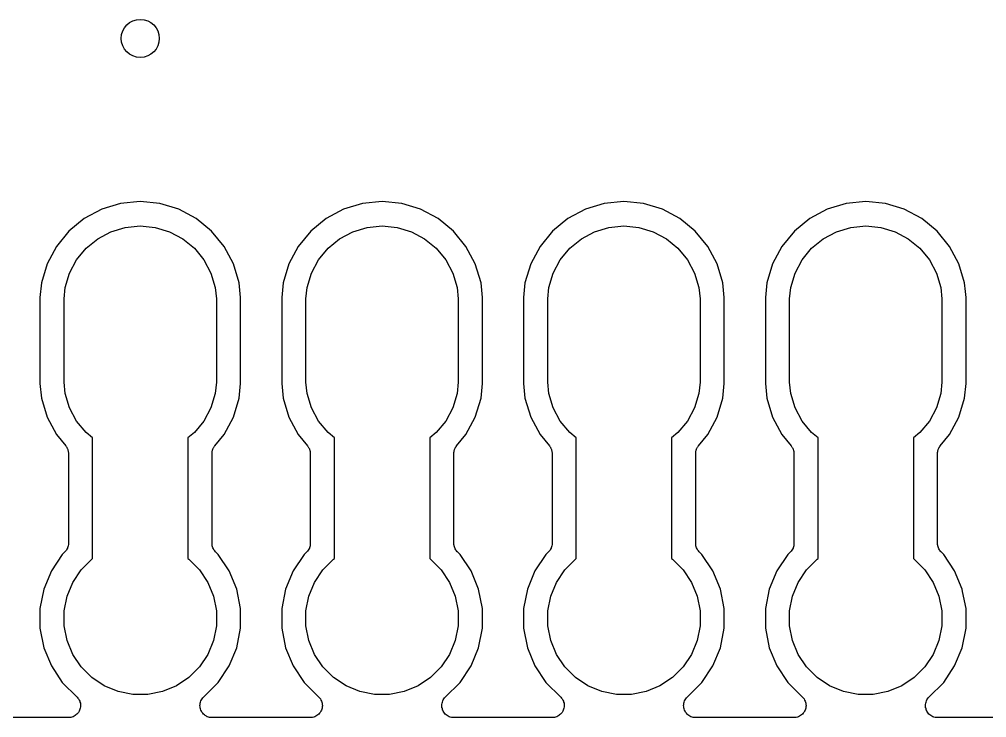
# Model space of a CAD drawing. Extents: x 74.5 to 163.3, y -89.7 to -63.9.
# Drawn here: x 122.56 to 132.72, y -89.69 to -82.35 of the extents above; entities that cross this region are included whole.
import ezdxf

# ---------------------------------------------------------------- set-up
doc = ezdxf.new("R2010")
doc.units = 0
doc.layers.add('BLACK', color=7, linetype='CONTINUOUS')

msp = doc.modelspace()

# ---------------------------------------------------------------- linework, layer by layer
at = {"layer": 'BLACK', "linetype": 'CONTINUOUS'}
for p, q in [((123.618, -84.2862), (123.42, -84.3465)), ((123.825, -84.2659), (123.618, -84.2862)), ((124.032, -84.2862), (123.825, -84.2659)), ((124.23, -84.3465), (124.032, -84.2862)), ((126.158, -84.2862), (125.96, -84.3465)), ((126.365, -84.2659), (126.158, -84.2862)), ((126.572, -84.2862), (126.365, -84.2659)), ((126.77, -84.3465), (126.572, -84.2862)), ((128.698, -84.2862), (128.5, -84.3465)), ((128.905, -84.2659), (128.698, -84.2862)), ((129.112, -84.2862), (128.905, -84.2659)), ((129.31, -84.3465), (129.112, -84.2862)), ((131.238, -84.2862), (131.04, -84.3465)), ((131.445, -84.2659), (131.238, -84.2862)), ((131.652, -84.2862), (131.445, -84.2659)), ((131.85, -84.3465), (131.652, -84.2862)), ((123.42, -84.3465), (123.237, -84.4444)), ((124.413, -84.4444), (124.23, -84.3465)), ((125.96, -84.3465), (125.777, -84.4444)), ((126.953, -84.4444), (126.77, -84.3465)), ((128.5, -84.3465), (128.317, -84.4444)), ((129.493, -84.4444), (129.31, -84.3465)), ((131.04, -84.3465), (130.857, -84.4444)), ((132.033, -84.4444), (131.85, -84.3465)), ((123.237, -84.4444), (123.076, -84.5761)), ((123.668, -84.5366), (123.825, -84.5211)), ((123.825, -84.5211), (123.982, -84.5366)), ((124.574, -84.5761), (124.413, -84.4444)), ((125.777, -84.4444), (125.616, -84.5761)), ((126.208, -84.5366), (126.365, -84.5211)), ((126.365, -84.5211), (126.522, -84.5366)), ((127.114, -84.5761), (126.953, -84.4444)), ((128.317, -84.4444), (128.156, -84.5761)), ((128.748, -84.5366), (128.905, -84.5211)), ((128.905, -84.5211), (129.062, -84.5366)), ((129.654, -84.5761), (129.493, -84.4444)), ((130.857, -84.4444), (130.696, -84.5761)), ((131.288, -84.5366), (131.445, -84.5211)), ((131.445, -84.5211), (131.602, -84.5366)), ((132.194, -84.5761), (132.033, -84.4444)), ((123.076, -84.5761), (122.944, -84.7366)), ((123.378, -84.6566), (123.517, -84.5823)), ((123.517, -84.5823), (123.668, -84.5366)), ((123.982, -84.5366), (124.133, -84.5823)), ((124.133, -84.5823), (124.272, -84.6566)), ((124.706, -84.7366), (124.574, -84.5761)), ((125.616, -84.5761), (125.484, -84.7366)), ((125.918, -84.6566), (126.057, -84.5823)), ((126.057, -84.5823), (126.208, -84.5366)), ((126.522, -84.5366), (126.673, -84.5823)), ((126.673, -84.5823), (126.812, -84.6566)), ((127.246, -84.7366), (127.114, -84.5761)), ((128.156, -84.5761), (128.024, -84.7366)), ((128.458, -84.6566), (128.597, -84.5823)), ((128.597, -84.5823), (128.748, -84.5366)), ((129.062, -84.5366), (129.213, -84.5823)), ((129.213, -84.5823), (129.352, -84.6566)), ((129.786, -84.7366), (129.654, -84.5761)), ((130.696, -84.5761), (130.564, -84.7366)), ((130.998, -84.6566), (131.137, -84.5823)), ((131.137, -84.5823), (131.288, -84.5366)), ((131.602, -84.5366), (131.753, -84.5823)), ((131.753, -84.5823), (131.892, -84.6566)), ((132.326, -84.7366), (132.194, -84.5761)), ((123.257, -84.7566), (123.378, -84.6566)), ((124.272, -84.6566), (124.393, -84.7566)), ((125.797, -84.7566), (125.918, -84.6566)), ((126.812, -84.6566), (126.933, -84.7566)), ((128.337, -84.7566), (128.458, -84.6566)), ((129.352, -84.6566), (129.473, -84.7566)), ((130.877, -84.7566), (130.998, -84.6566)), ((131.892, -84.6566), (132.013, -84.7566)), ((122.944, -84.7366), (122.847, -84.9197)), ((123.157, -84.8784), (123.257, -84.7566)), ((124.393, -84.7566), (124.493, -84.8784)), ((124.803, -84.9197), (124.706, -84.7366)), ((125.484, -84.7366), (125.387, -84.9197)), ((125.697, -84.8784), (125.797, -84.7566)), ((126.933, -84.7566), (127.033, -84.8784)), ((127.343, -84.9197), (127.246, -84.7366)), ((128.024, -84.7366), (127.927, -84.9197)), ((128.237, -84.8784), (128.337, -84.7566)), ((129.473, -84.7566), (129.573, -84.8784)), ((129.883, -84.9197), (129.786, -84.7366)), ((130.564, -84.7366), (130.467, -84.9197)), ((130.777, -84.8784), (130.877, -84.7566)), ((132.013, -84.7566), (132.113, -84.8784)), ((132.423, -84.9197), (132.326, -84.7366)), ((122.847, -84.9197), (122.786, -85.1184)), ((123.082, -85.0174), (123.157, -84.8784)), ((124.493, -84.8784), (124.568, -85.0174)), ((124.864, -85.1184), (124.803, -84.9197)), ((125.387, -84.9197), (125.326, -85.1184)), ((125.622, -85.0174), (125.697, -84.8784)), ((127.033, -84.8784), (127.108, -85.0174)), ((127.404, -85.1184), (127.343, -84.9197)), ((127.927, -84.9197), (127.866, -85.1184)), ((128.162, -85.0174), (128.237, -84.8784)), ((129.573, -84.8784), (129.648, -85.0174)), ((129.944, -85.1184), (129.883, -84.9197)), ((130.467, -84.9197), (130.406, -85.1184)), ((130.702, -85.0174), (130.777, -84.8784)), ((132.113, -84.8784), (132.188, -85.0174)), ((132.484, -85.1184), (132.423, -84.9197)), ((123.037, -85.1682), (123.082, -85.0174)), ((124.568, -85.0174), (124.613, -85.1682)), ((125.577, -85.1682), (125.622, -85.0174)), ((127.108, -85.0174), (127.153, -85.1682)), ((128.117, -85.1682), (128.162, -85.0174)), ((129.648, -85.0174), (129.693, -85.1682)), ((130.657, -85.1682), (130.702, -85.0174)), ((132.188, -85.0174), (132.233, -85.1682)), ((122.786, -85.1184), (122.771, -85.2732)), ((124.879, -85.2732), (124.864, -85.1184)), ((125.326, -85.1184), (125.311, -85.2732)), ((127.419, -85.2732), (127.404, -85.1184)), ((127.866, -85.1184), (127.851, -85.2732)), ((129.959, -85.2732), (129.944, -85.1184)), ((130.406, -85.1184), (130.391, -85.2732)), ((132.493, -85.2103), (132.484, -85.1184)), ((123.025, -85.2857), (123.037, -85.1682)), ((124.613, -85.1682), (124.625, -85.2857)), ((125.565, -85.2857), (125.577, -85.1682)), ((127.153, -85.1682), (127.165, -85.2857)), ((128.105, -85.2857), (128.117, -85.1682)), ((129.693, -85.1682), (129.705, -85.2857)), ((130.645, -85.2857), (130.657, -85.1682)), ((132.233, -85.1682), (132.245, -85.2857)), ((132.493, -85.2104), (132.493, -85.2103)), ((132.499, -85.2732), (132.493, -85.2104)), ((122.771, -85.2732), (122.771, -86.1768)), ((123.025, -86.1643), (123.025, -85.2857)), ((124.625, -85.2857), (124.625, -86.1643)), ((124.879, -86.1768), (124.879, -85.2732)), ((125.311, -85.2732), (125.311, -86.1768)), ((125.565, -86.1643), (125.565, -85.2857)), ((127.165, -85.2857), (127.165, -86.1643)), ((127.419, -86.1768), (127.419, -85.2732)), ((127.851, -85.2732), (127.851, -86.1768)), ((128.105, -86.1643), (128.105, -85.2857)), ((129.705, -85.2857), (129.705, -86.1643)), ((129.959, -86.1768), (129.959, -85.2732)), ((130.391, -85.2732), (130.391, -86.1768)), ((130.645, -86.1643), (130.645, -85.2857)), ((132.245, -85.2857), (132.245, -86.1643)), ((132.499, -86.1768), (132.499, -85.2732)), ((122.771, -86.1768), (122.786, -86.3316)), ((123.037, -86.2818), (123.025, -86.1643)), ((124.625, -86.1643), (124.613, -86.2818)), ((124.864, -86.3316), (124.879, -86.1768)), ((125.311, -86.1768), (125.326, -86.3316)), ((125.577, -86.2818), (125.565, -86.1643)), ((127.165, -86.1643), (127.153, -86.2818)), ((127.404, -86.3316), (127.419, -86.1768)), ((127.851, -86.1768), (127.866, -86.3316)), ((128.117, -86.2818), (128.105, -86.1643)), ((129.705, -86.1643), (129.693, -86.2818)), ((129.944, -86.3316), (129.959, -86.1768)), ((130.391, -86.1768), (130.406, -86.3316)), ((130.657, -86.2818), (130.645, -86.1643)), ((132.245, -86.1643), (132.233, -86.2818)), ((132.484, -86.3316), (132.499, -86.1768)), ((122.786, -86.3316), (122.847, -86.5303)), ((123.082, -86.4326), (123.037, -86.2818)), ((124.613, -86.2818), (124.568, -86.4326)), ((124.803, -86.5303), (124.864, -86.3316)), ((125.326, -86.3316), (125.387, -86.5303)), ((125.622, -86.4326), (125.577, -86.2818)), ((127.153, -86.2818), (127.108, -86.4326)), ((127.343, -86.5303), (127.404, -86.3316)), ((127.866, -86.3316), (127.927, -86.5303)), ((128.162, -86.4326), (128.117, -86.2818)), ((129.693, -86.2818), (129.648, -86.4326)), ((129.883, -86.5303), (129.944, -86.3316)), ((130.406, -86.3316), (130.467, -86.5303)), ((130.702, -86.4326), (130.657, -86.2818)), ((132.233, -86.2818), (132.188, -86.4326)), ((132.423, -86.5303), (132.484, -86.3316)), ((123.157, -86.5716), (123.082, -86.4326)), ((124.568, -86.4326), (124.493, -86.5716)), ((125.697, -86.5716), (125.622, -86.4326)), ((127.108, -86.4326), (127.033, -86.5716)), ((128.237, -86.5716), (128.162, -86.4326)), ((129.648, -86.4326), (129.573, -86.5716)), ((130.777, -86.5716), (130.702, -86.4326)), ((132.188, -86.4326), (132.113, -86.5716)), ((122.847, -86.5303), (122.944, -86.7134)), ((124.706, -86.7134), (124.803, -86.5303)), ((125.387, -86.5303), (125.484, -86.7134)), ((127.246, -86.7134), (127.343, -86.5303)), ((127.927, -86.5303), (128.024, -86.7134)), ((129.786, -86.7134), (129.883, -86.5303)), ((130.467, -86.5303), (130.564, -86.7134)), ((132.326, -86.7134), (132.423, -86.5303)), ((123.257, -86.6934), (123.157, -86.5716)), ((124.493, -86.5716), (124.393, -86.6934)), ((125.797, -86.6934), (125.697, -86.5716)), ((127.033, -86.5716), (126.933, -86.6934)), ((128.337, -86.6934), (128.237, -86.5716)), ((129.573, -86.5716), (129.473, -86.6934)), ((130.877, -86.6934), (130.777, -86.5716)), ((132.113, -86.5716), (132.013, -86.6934)), ((122.944, -86.7134), (123.042, -86.8326)), ((123.325, -86.7496), (123.257, -86.6934)), ((123.325, -88.0179), (123.325, -86.7496)), ((124.393, -86.6934), (124.325, -86.7496)), ((124.325, -86.7496), (124.325, -88.0179)), ((124.608, -86.8326), (124.706, -86.7134)), ((125.484, -86.7134), (125.582, -86.8326)), ((125.865, -86.7496), (125.797, -86.6934)), ((125.865, -88.0179), (125.865, -86.7496)), ((126.933, -86.6934), (126.865, -86.7496)), ((126.865, -86.7496), (126.865, -88.0179)), ((127.148, -86.8326), (127.246, -86.7134)), ((128.024, -86.7134), (128.122, -86.8326)), ((128.405, -86.7496), (128.337, -86.6934)), ((128.405, -88.0179), (128.405, -86.7496)), ((129.473, -86.6934), (129.405, -86.7496)), ((129.405, -86.7496), (129.405, -88.0179)), ((129.688, -86.8326), (129.786, -86.7134)), ((130.564, -86.7134), (130.662, -86.8326)), ((130.945, -86.7496), (130.877, -86.6934)), ((130.945, -88.0179), (130.945, -86.7496)), ((132.013, -86.6934), (131.945, -86.7496)), ((131.945, -86.7496), (131.945, -88.0179)), ((132.228, -86.8326), (132.326, -86.7134)), ((123.042, -86.8326), (123.043, -86.8339)), ((123.043, -86.8339), (123.046, -86.8386)), ((123.046, -86.8386), (123.05, -86.8428)), ((123.05, -86.8428), (123.053, -86.8489)), ((123.053, -86.8489), (123.057, -86.8547)), ((123.057, -86.8547), (123.059, -86.8599)), ((123.059, -86.8599), (123.061, -86.8647)), ((123.061, -86.8647), (123.063, -86.8713)), ((124.587, -86.8697), (124.589, -86.8631)), ((124.589, -86.8631), (124.592, -86.8583)), ((124.592, -86.8583), (124.594, -86.8532)), ((124.594, -86.8532), (124.598, -86.8474)), ((124.598, -86.8474), (124.601, -86.8414)), ((124.601, -86.8414), (124.605, -86.8371)), ((124.605, -86.8371), (124.608, -86.8326)), ((125.582, -86.8326), (125.583, -86.8339)), ((125.583, -86.8339), (125.586, -86.8386)), ((125.586, -86.8386), (125.59, -86.8428)), ((125.59, -86.8428), (125.593, -86.8489)), ((125.593, -86.8489), (125.597, -86.8547)), ((125.597, -86.8547), (125.599, -86.8599)), ((125.599, -86.8599), (125.601, -86.8647)), ((125.601, -86.8647), (125.603, -86.8713)), ((127.127, -86.8697), (127.129, -86.8631)), ((127.129, -86.8631), (127.132, -86.8583)), ((127.132, -86.8583), (127.134, -86.8532)), ((127.134, -86.8532), (127.138, -86.8474)), ((127.138, -86.8474), (127.141, -86.8414)), ((127.141, -86.8414), (127.145, -86.8371)), ((127.145, -86.8371), (127.148, -86.8326)), ((128.122, -86.8326), (128.123, -86.8339)), ((128.123, -86.8339), (128.126, -86.8386)), ((128.126, -86.8386), (128.13, -86.8428)), ((128.13, -86.8428), (128.133, -86.8489)), ((128.133, -86.8489), (128.137, -86.8547)), ((128.137, -86.8547), (128.139, -86.8599)), ((128.139, -86.8599), (128.141, -86.8647)), ((128.141, -86.8647), (128.143, -86.8713)), ((129.667, -86.8697), (129.669, -86.8631)), ((129.669, -86.8631), (129.672, -86.8583)), ((129.672, -86.8583), (129.674, -86.8532)), ((129.674, -86.8532), (129.678, -86.8474)), ((129.678, -86.8474), (129.681, -86.8414)), ((129.681, -86.8414), (129.685, -86.8371)), ((129.685, -86.8371), (129.688, -86.8326)), ((130.662, -86.8326), (130.663, -86.8339)), ((130.663, -86.8339), (130.666, -86.8386)), ((130.666, -86.8386), (130.67, -86.8428)), ((130.67, -86.8428), (130.673, -86.8489)), ((130.673, -86.8489), (130.677, -86.8547)), ((130.677, -86.8547), (130.679, -86.8599)), ((130.679, -86.8599), (130.681, -86.8647)), ((130.681, -86.8647), (130.683, -86.8713)), ((132.207, -86.8697), (132.209, -86.8631)), ((132.209, -86.8631), (132.212, -86.8583)), ((132.212, -86.8583), (132.214, -86.8532)), ((132.214, -86.8532), (132.218, -86.8474)), ((132.218, -86.8474), (132.221, -86.8414)), ((132.221, -86.8414), (132.225, -86.8371)), ((132.225, -86.8371), (132.228, -86.8326)), ((123.063, -86.8713), (123.066, -86.8777)), ((123.066, -86.8777), (123.067, -86.8832)), ((123.067, -86.8832), (123.069, -86.8885)), ((123.069, -86.8885), (123.069, -86.8953)), ((123.069, -86.8953), (123.071, -86.9021)), ((123.071, -86.9021), (123.07, -86.9076)), ((123.07, -86.9076), (123.071, -86.9131)), ((123.071, -86.9131), (123.071, -87.8568)), ((124.579, -86.9113), (124.58, -86.9059)), ((124.579, -86.9131), (124.579, -86.9113)), ((124.579, -87.8568), (124.579, -86.9131)), ((124.58, -86.9003), (124.581, -86.8936)), ((124.58, -86.9059), (124.58, -86.9003)), ((124.581, -86.8936), (124.582, -86.8867)), ((124.582, -86.8867), (124.583, -86.8815)), ((124.583, -86.8815), (124.585, -86.876)), ((124.585, -86.876), (124.587, -86.8697)), ((125.603, -86.8713), (125.606, -86.8777)), ((125.606, -86.8777), (125.607, -86.8832)), ((125.607, -86.8832), (125.609, -86.8885)), ((125.609, -86.8885), (125.609, -86.8953)), ((125.609, -86.8953), (125.611, -86.9021)), ((125.611, -86.9021), (125.61, -86.9076)), ((125.61, -86.9076), (125.611, -86.9131)), ((125.611, -86.9131), (125.611, -87.8568)), ((127.119, -86.9113), (127.12, -86.9059)), ((127.119, -86.9131), (127.119, -86.9113)), ((127.119, -87.8568), (127.119, -86.9131)), ((127.12, -86.9003), (127.121, -86.8936)), ((127.12, -86.9059), (127.12, -86.9003)), ((127.121, -86.8936), (127.122, -86.8867)), ((127.122, -86.8867), (127.123, -86.8815)), ((127.123, -86.8815), (127.125, -86.876)), ((127.125, -86.876), (127.127, -86.8697)), ((128.143, -86.8713), (128.146, -86.8777)), ((128.146, -86.8777), (128.147, -86.8832)), ((128.147, -86.8832), (128.149, -86.8885)), ((128.149, -86.8885), (128.149, -86.8953)), ((128.149, -86.8953), (128.151, -86.9021)), ((128.151, -86.9021), (128.15, -86.9076)), ((128.15, -86.9076), (128.151, -86.9131)), ((128.151, -86.9131), (128.151, -87.8568)), ((129.659, -86.9113), (129.66, -86.9059)), ((129.659, -86.9131), (129.659, -86.9113)), ((129.659, -87.8568), (129.659, -86.9131)), ((129.66, -86.9003), (129.661, -86.8936)), ((129.66, -86.9059), (129.66, -86.9003)), ((129.661, -86.8936), (129.662, -86.8867)), ((129.662, -86.8867), (129.663, -86.8815)), ((129.663, -86.8815), (129.665, -86.876)), ((129.665, -86.876), (129.667, -86.8697)), ((130.683, -86.8713), (130.686, -86.8777)), ((130.686, -86.8777), (130.687, -86.8832)), ((130.687, -86.8832), (130.689, -86.8885)), ((130.689, -86.8885), (130.689, -86.8953)), ((130.689, -86.8953), (130.691, -86.9021)), ((130.691, -86.9021), (130.69, -86.9076)), ((130.69, -86.9076), (130.691, -86.9131)), ((130.691, -86.9131), (130.691, -87.8568)), ((132.199, -86.9113), (132.2, -86.9059)), ((132.199, -86.9131), (132.199, -86.9113)), ((132.199, -87.8568), (132.199, -86.9131)), ((132.2, -86.9003), (132.201, -86.8936)), ((132.2, -86.9059), (132.2, -86.9003)), ((132.201, -86.8936), (132.202, -86.8867)), ((132.202, -86.8867), (132.203, -86.8815)), ((132.203, -86.8815), (132.205, -86.876)), ((132.205, -86.876), (132.207, -86.8697)), ((123.068, -87.8832), (123.065, -87.8944)), ((123.07, -87.8703), (123.068, -87.8819)), ((123.068, -87.8819), (123.068, -87.8826)), ((123.068, -87.8826), (123.068, -87.8832)), ((123.071, -87.8586), (123.07, -87.8703)), ((123.071, -87.8568), (123.071, -87.8572)), ((123.071, -87.8572), (123.071, -87.8573)), ((123.071, -87.8573), (123.071, -87.8573)), ((123.071, -87.8573), (123.071, -87.8586)), ((124.58, -87.8685), (124.579, -87.8568)), ((124.581, -87.8802), (124.58, -87.8685)), ((124.581, -87.8808), (124.581, -87.8802)), ((124.581, -87.8815), (124.581, -87.8808)), ((124.585, -87.8927), (124.581, -87.8815)), ((125.608, -87.8832), (125.605, -87.8944)), ((125.61, -87.8703), (125.608, -87.8819)), ((125.608, -87.8819), (125.608, -87.8826)), ((125.608, -87.8826), (125.608, -87.8832)), ((125.611, -87.8586), (125.61, -87.8703)), ((125.611, -87.8568), (125.611, -87.8572)), ((125.611, -87.8572), (125.611, -87.8573)), ((125.611, -87.8573), (125.611, -87.8573)), ((125.611, -87.8573), (125.611, -87.8586)), ((127.12, -87.8685), (127.119, -87.8568)), ((127.121, -87.8802), (127.12, -87.8685)), ((127.121, -87.8808), (127.121, -87.8802)), ((127.121, -87.8815), (127.121, -87.8808)), ((127.125, -87.8927), (127.121, -87.8815)), ((128.148, -87.8832), (128.145, -87.8944)), ((128.15, -87.8703), (128.148, -87.8819)), ((128.148, -87.8819), (128.148, -87.8826)), ((128.148, -87.8826), (128.148, -87.8832)), ((128.151, -87.8586), (128.15, -87.8703)), ((128.151, -87.8568), (128.151, -87.8572)), ((128.151, -87.8572), (128.151, -87.8573)), ((128.151, -87.8573), (128.151, -87.8573)), ((128.151, -87.8573), (128.151, -87.8586)), ((129.66, -87.8685), (129.659, -87.8568)), ((129.661, -87.8802), (129.66, -87.8685)), ((129.661, -87.8808), (129.661, -87.8802)), ((129.661, -87.8815), (129.661, -87.8808)), ((129.665, -87.8927), (129.661, -87.8815)), ((130.688, -87.8832), (130.685, -87.8944)), ((130.69, -87.8703), (130.688, -87.8819)), ((130.688, -87.8819), (130.688, -87.8826)), ((130.688, -87.8826), (130.688, -87.8832)), ((130.691, -87.8586), (130.69, -87.8703)), ((130.691, -87.8568), (130.691, -87.8572)), ((130.691, -87.8572), (130.691, -87.8573)), ((130.691, -87.8573), (130.691, -87.8573)), ((130.691, -87.8573), (130.691, -87.8586)), ((132.2, -87.8685), (132.199, -87.8568)), ((132.201, -87.8802), (132.2, -87.8685)), ((132.201, -87.8808), (132.201, -87.8802)), ((132.201, -87.8815), (132.201, -87.8808)), ((132.205, -87.8927), (132.201, -87.8815)), ((123.006, -87.9741), (122.891, -88.1467)), ((123.034, -87.9466), (123.006, -87.9741)), ((123.041, -87.9376), (123.034, -87.9466)), ((123.049, -87.9286), (123.041, -87.9376)), ((123.05, -87.9275), (123.049, -87.928)), ((123.049, -87.928), (123.049, -87.9286)), ((123.055, -87.9171), (123.05, -87.9275)), ((123.061, -87.9068), (123.055, -87.9171)), ((123.065, -87.8944), (123.061, -87.9056)), ((123.061, -87.9056), (123.061, -87.9062)), ((123.061, -87.9062), (123.061, -87.9068)), ((124.588, -87.904), (124.585, -87.8927)), ((124.588, -87.9046), (124.588, -87.904)), ((124.589, -87.9052), (124.588, -87.9046)), ((124.594, -87.9156), (124.589, -87.9052)), ((124.599, -87.926), (124.594, -87.9156)), ((124.6, -87.9265), (124.599, -87.926)), ((124.6, -87.9271), (124.6, -87.9265)), ((124.608, -87.9362), (124.6, -87.9271)), ((124.615, -87.9454), (124.608, -87.9362)), ((124.616, -87.9463), (124.615, -87.9454)), ((124.616, -87.9466), (124.616, -87.9463)), ((124.616, -87.9463), (124.616, -87.9463)), ((124.616, -87.9463), (124.616, -87.9463)), ((124.644, -87.9741), (124.616, -87.9466)), ((124.759, -88.1467), (124.644, -87.9741)), ((125.546, -87.9741), (125.431, -88.1467)), ((125.574, -87.9466), (125.546, -87.9741)), ((125.581, -87.9376), (125.574, -87.9466)), ((125.589, -87.9286), (125.581, -87.9376)), ((125.59, -87.9275), (125.589, -87.928)), ((125.589, -87.928), (125.589, -87.9286)), ((125.595, -87.9171), (125.59, -87.9275)), ((125.601, -87.9068), (125.595, -87.9171)), ((125.605, -87.8944), (125.601, -87.9056)), ((125.601, -87.9056), (125.601, -87.9062)), ((125.601, -87.9062), (125.601, -87.9068)), ((127.128, -87.904), (127.125, -87.8927)), ((127.128, -87.9046), (127.128, -87.904)), ((127.129, -87.9052), (127.128, -87.9046)), ((127.134, -87.9156), (127.129, -87.9052)), ((127.139, -87.926), (127.134, -87.9156)), ((127.14, -87.9265), (127.139, -87.926)), ((127.14, -87.9271), (127.14, -87.9265)), ((127.148, -87.9362), (127.14, -87.9271)), ((127.155, -87.9454), (127.148, -87.9362)), ((127.156, -87.9463), (127.155, -87.9454)), ((127.156, -87.9466), (127.156, -87.9463)), ((127.156, -87.9463), (127.156, -87.9463)), ((127.156, -87.9463), (127.156, -87.9463)), ((127.184, -87.9741), (127.156, -87.9466)), ((127.299, -88.1467), (127.184, -87.9741)), ((128.086, -87.9741), (127.971, -88.1467)), ((128.114, -87.9466), (128.086, -87.9741)), ((128.121, -87.9376), (128.114, -87.9466)), ((128.129, -87.9286), (128.121, -87.9376)), ((128.13, -87.9275), (128.129, -87.928)), ((128.129, -87.928), (128.129, -87.9286)), ((128.135, -87.9171), (128.13, -87.9275)), ((128.141, -87.9068), (128.135, -87.9171)), ((128.145, -87.8944), (128.141, -87.9056)), ((128.141, -87.9056), (128.141, -87.9062)), ((128.141, -87.9062), (128.141, -87.9068)), ((129.668, -87.904), (129.665, -87.8927)), ((129.668, -87.9046), (129.668, -87.904)), ((129.669, -87.9052), (129.668, -87.9046)), ((129.674, -87.9156), (129.669, -87.9052)), ((129.679, -87.926), (129.674, -87.9156)), ((129.68, -87.9265), (129.679, -87.926)), ((129.68, -87.9271), (129.68, -87.9265)), ((129.688, -87.9362), (129.68, -87.9271)), ((129.695, -87.9454), (129.688, -87.9362)), ((129.696, -87.9463), (129.695, -87.9454)), ((129.696, -87.9466), (129.696, -87.9463)), ((129.696, -87.9463), (129.696, -87.9463)), ((129.696, -87.9463), (129.696, -87.9463)), ((129.724, -87.9741), (129.696, -87.9466)), ((129.839, -88.1467), (129.724, -87.9741)), ((130.626, -87.9741), (130.511, -88.1467)), ((130.654, -87.9466), (130.626, -87.9741)), ((130.661, -87.9376), (130.654, -87.9466)), ((130.669, -87.9286), (130.661, -87.9376)), ((130.67, -87.9275), (130.669, -87.928)), ((130.669, -87.928), (130.669, -87.9286)), ((130.675, -87.9171), (130.67, -87.9275)), ((130.681, -87.9068), (130.675, -87.9171)), ((130.685, -87.8944), (130.681, -87.9056)), ((130.681, -87.9056), (130.681, -87.9062)), ((130.681, -87.9062), (130.681, -87.9068)), ((132.208, -87.904), (132.205, -87.8927)), ((132.208, -87.9046), (132.208, -87.904)), ((132.209, -87.9052), (132.208, -87.9046)), ((132.214, -87.9156), (132.209, -87.9052)), ((132.219, -87.926), (132.214, -87.9156)), ((132.22, -87.9265), (132.219, -87.926)), ((132.22, -87.9271), (132.22, -87.9265)), ((132.228, -87.9362), (132.22, -87.9271)), ((132.235, -87.9454), (132.228, -87.9362)), ((132.236, -87.9463), (132.235, -87.9454)), ((132.236, -87.9466), (132.236, -87.9463)), ((132.236, -87.9463), (132.236, -87.9463)), ((132.236, -87.9463), (132.236, -87.9463)), ((132.264, -87.9741), (132.236, -87.9466)), ((132.379, -88.1467), (132.264, -87.9741)), ((123.204, -88.136), (123.315, -88.0246)), ((123.315, -88.0246), (123.325, -88.0179)), ((124.325, -88.0179), (124.335, -88.0246)), ((124.335, -88.0246), (124.446, -88.136)), ((125.744, -88.136), (125.855, -88.0246)), ((125.855, -88.0246), (125.865, -88.0179)), ((126.865, -88.0179), (126.875, -88.0246)), ((126.875, -88.0246), (126.986, -88.136)), ((128.284, -88.136), (128.395, -88.0246)), ((128.395, -88.0246), (128.405, -88.0179)), ((129.405, -88.0179), (129.415, -88.0246)), ((129.415, -88.0246), (129.526, -88.136)), ((130.824, -88.136), (130.935, -88.0246)), ((130.935, -88.0246), (130.945, -88.0179)), ((131.945, -88.0179), (131.955, -88.0246)), ((131.955, -88.0246), (132.066, -88.136)), ((122.891, -88.1467), (122.812, -88.3386)), ((123.116, -88.2671), (123.204, -88.136)), ((124.446, -88.136), (124.534, -88.2671)), ((124.838, -88.3386), (124.759, -88.1467)), ((125.431, -88.1467), (125.352, -88.3386)), ((125.656, -88.2671), (125.744, -88.136)), ((126.986, -88.136), (127.074, -88.2671)), ((127.378, -88.3386), (127.299, -88.1467)), ((127.971, -88.1467), (127.892, -88.3386)), ((128.196, -88.2671), (128.284, -88.136)), ((129.526, -88.136), (129.614, -88.2671)), ((129.918, -88.3386), (129.839, -88.1467)), ((130.511, -88.1467), (130.432, -88.3386)), ((130.736, -88.2671), (130.824, -88.136)), ((132.066, -88.136), (132.154, -88.2671)), ((132.458, -88.3386), (132.379, -88.1467)), ((123.056, -88.4126), (123.116, -88.2671)), ((124.534, -88.2671), (124.594, -88.4126)), ((125.596, -88.4126), (125.656, -88.2671)), ((127.074, -88.2671), (127.134, -88.4126)), ((128.136, -88.4126), (128.196, -88.2671)), ((129.614, -88.2671), (129.674, -88.4126)), ((130.676, -88.4126), (130.736, -88.2671)), ((132.154, -88.2671), (132.214, -88.4126)), ((122.812, -88.3386), (122.771, -88.5422)), ((124.879, -88.5422), (124.838, -88.3386)), ((125.352, -88.3386), (125.311, -88.5422)), ((127.419, -88.5422), (127.378, -88.3386)), ((127.892, -88.3386), (127.851, -88.5422)), ((129.959, -88.5422), (129.918, -88.3386)), ((130.432, -88.3386), (130.391, -88.5422)), ((132.463, -88.3616), (132.458, -88.3386)), ((132.463, -88.3617), (132.463, -88.3616)), ((132.499, -88.5422), (132.463, -88.3617)), ((123.025, -88.5672), (123.056, -88.4126)), ((124.594, -88.4126), (124.625, -88.5672)), ((125.565, -88.5672), (125.596, -88.4126)), ((127.134, -88.4126), (127.165, -88.5672)), ((128.105, -88.5672), (128.136, -88.4126)), ((129.674, -88.4126), (129.705, -88.5672)), ((130.645, -88.5672), (130.676, -88.4126)), ((132.214, -88.4126), (132.245, -88.5672)), ((122.771, -88.5422), (122.771, -88.7498)), ((123.025, -88.7248), (123.025, -88.5672)), ((124.625, -88.5672), (124.625, -88.7248)), ((124.879, -88.7498), (124.879, -88.5422)), ((125.311, -88.5422), (125.311, -88.7498)), ((125.565, -88.7248), (125.565, -88.5672)), ((127.165, -88.5672), (127.165, -88.7248)), ((127.419, -88.7498), (127.419, -88.5422)), ((127.851, -88.5422), (127.851, -88.7498)), ((128.105, -88.7248), (128.105, -88.5672)), ((129.705, -88.5672), (129.705, -88.7248)), ((129.959, -88.7498), (129.959, -88.5422)), ((130.391, -88.5422), (130.391, -88.7498)), ((130.645, -88.7248), (130.645, -88.5672)), ((132.245, -88.5672), (132.245, -88.7248)), ((132.499, -88.7498), (132.499, -88.5422)), ((122.771, -88.7498), (122.812, -88.9534)), ((123.056, -88.8794), (123.025, -88.7248)), ((124.625, -88.7248), (124.594, -88.8794)), ((124.838, -88.9534), (124.879, -88.7498)), ((125.311, -88.7498), (125.352, -88.9534)), ((125.596, -88.8794), (125.565, -88.7248)), ((127.165, -88.7248), (127.134, -88.8794)), ((127.378, -88.9534), (127.419, -88.7498)), ((127.851, -88.7498), (127.892, -88.9534)), ((128.136, -88.8794), (128.105, -88.7248)), ((129.705, -88.7248), (129.674, -88.8794)), ((129.918, -88.9534), (129.959, -88.7498)), ((130.391, -88.7498), (130.432, -88.9534)), ((130.676, -88.8794), (130.645, -88.7248)), ((132.245, -88.7248), (132.214, -88.8794)), ((132.458, -88.9534), (132.499, -88.7498)), ((123.116, -89.0249), (123.056, -88.8794)), ((124.594, -88.8794), (124.534, -89.0249)), ((125.656, -89.0249), (125.596, -88.8794)), ((127.134, -88.8794), (127.074, -89.0249)), ((128.196, -89.0249), (128.136, -88.8794)), ((129.674, -88.8794), (129.614, -89.0249)), ((130.736, -89.0249), (130.676, -88.8794)), ((132.214, -88.8794), (132.154, -89.0249)), ((122.812, -88.9534), (122.891, -89.1453)), ((124.759, -89.1453), (124.838, -88.9534)), ((125.352, -88.9534), (125.431, -89.1453)), ((127.299, -89.1453), (127.378, -88.9534)), ((127.892, -88.9534), (127.971, -89.1453)), ((129.839, -89.1453), (129.918, -88.9534)), ((130.432, -88.9534), (130.511, -89.1453)), ((132.379, -89.1453), (132.458, -88.9534)), ((123.204, -89.156), (123.116, -89.0249)), ((124.534, -89.0249), (124.446, -89.156)), ((125.744, -89.156), (125.656, -89.0249)), ((127.074, -89.0249), (126.986, -89.156)), ((128.284, -89.156), (128.196, -89.0249)), ((129.614, -89.0249), (129.526, -89.156)), ((130.824, -89.156), (130.736, -89.0249)), ((132.154, -89.0249), (132.066, -89.156)), ((122.891, -89.1453), (123.006, -89.3179)), ((123.315, -89.2674), (123.204, -89.156)), ((124.446, -89.156), (124.335, -89.2674)), ((124.644, -89.3179), (124.759, -89.1453)), ((125.431, -89.1453), (125.546, -89.3179)), ((125.855, -89.2674), (125.744, -89.156)), ((126.986, -89.156), (126.875, -89.2674)), ((127.184, -89.3179), (127.299, -89.1453)), ((127.971, -89.1453), (128.086, -89.3179)), ((128.395, -89.2674), (128.284, -89.156)), ((129.526, -89.156), (129.415, -89.2674)), ((129.724, -89.3179), (129.839, -89.1453)), ((130.511, -89.1453), (130.626, -89.3179)), ((130.935, -89.2674), (130.824, -89.156)), ((132.066, -89.156), (131.955, -89.2674)), ((132.264, -89.3179), (132.379, -89.1453)), ((123.446, -89.355), (123.315, -89.2674)), ((124.335, -89.2674), (124.204, -89.355)), ((125.986, -89.355), (125.855, -89.2674)), ((126.875, -89.2674), (126.744, -89.355)), ((128.526, -89.355), (128.395, -89.2674)), ((129.415, -89.2674), (129.284, -89.355)), ((131.066, -89.355), (130.935, -89.2674)), ((131.955, -89.2674), (131.824, -89.355)), ((123.006, -89.3179), (123.161, -89.4722)), ((123.592, -89.4153), (123.446, -89.355)), ((124.204, -89.355), (124.058, -89.4153)), ((124.489, -89.4722), (124.644, -89.3179)), ((125.546, -89.3179), (125.701, -89.4722)), ((126.132, -89.4153), (125.986, -89.355)), ((126.744, -89.355), (126.598, -89.4153)), ((127.029, -89.4722), (127.184, -89.3179)), ((128.086, -89.3179), (128.241, -89.4722)), ((128.672, -89.4153), (128.526, -89.355)), ((129.284, -89.355), (129.138, -89.4153)), ((129.569, -89.4722), (129.724, -89.3179)), ((130.626, -89.3179), (130.781, -89.4722)), ((131.212, -89.4153), (131.066, -89.355)), ((131.824, -89.355), (131.678, -89.4153)), ((132.109, -89.4722), (132.264, -89.3179)), ((123.161, -89.4722), (123.162, -89.4731)), ((123.162, -89.4731), (123.162, -89.4731)), ((123.162, -89.4731), (123.162, -89.4732)), ((123.162, -89.4732), (123.162, -89.4735)), ((123.162, -89.4735), (123.17, -89.4831)), ((123.17, -89.4831), (123.177, -89.4925)), ((123.177, -89.4925), (123.177, -89.4927)), ((123.177, -89.4927), (123.177, -89.4928)), ((123.177, -89.4928), (123.183, -89.5037)), ((123.183, -89.5037), (123.189, -89.5144)), ((123.746, -89.446), (123.592, -89.4153)), ((123.904, -89.446), (123.746, -89.446)), ((124.058, -89.4153), (123.904, -89.446)), ((124.462, -89.5128), (124.468, -89.5019)), ((124.468, -89.5019), (124.474, -89.4914)), ((124.474, -89.491), (124.482, -89.4816)), ((124.474, -89.4912), (124.474, -89.491)), ((124.474, -89.4914), (124.474, -89.4912)), ((124.482, -89.4816), (124.489, -89.4722)), ((125.701, -89.4722), (125.702, -89.4731)), ((125.702, -89.4731), (125.702, -89.4731)), ((125.702, -89.4731), (125.702, -89.4732)), ((125.702, -89.4732), (125.702, -89.4735)), ((125.702, -89.4735), (125.71, -89.4831)), ((125.71, -89.4831), (125.717, -89.4925)), ((125.717, -89.4925), (125.717, -89.4927)), ((125.717, -89.4927), (125.717, -89.4928)), ((125.717, -89.4928), (125.723, -89.5037)), ((125.723, -89.5037), (125.729, -89.5144)), ((126.286, -89.446), (126.132, -89.4153)), ((126.444, -89.446), (126.286, -89.446)), ((126.598, -89.4153), (126.444, -89.446)), ((127.002, -89.5128), (127.008, -89.5019)), ((127.008, -89.5019), (127.014, -89.4914)), ((127.014, -89.491), (127.022, -89.4816)), ((127.014, -89.4912), (127.014, -89.491)), ((127.014, -89.4914), (127.014, -89.4912)), ((127.022, -89.4816), (127.029, -89.4722)), ((128.241, -89.4722), (128.242, -89.4731)), ((128.242, -89.4731), (128.242, -89.4731)), ((128.242, -89.4731), (128.242, -89.4732)), ((128.242, -89.4732), (128.242, -89.4735)), ((128.242, -89.4735), (128.25, -89.4831)), ((128.25, -89.4831), (128.257, -89.4925)), ((128.257, -89.4925), (128.257, -89.4927)), ((128.257, -89.4927), (128.257, -89.4928)), ((128.257, -89.4928), (128.263, -89.5037)), ((128.263, -89.5037), (128.269, -89.5144)), ((128.826, -89.446), (128.672, -89.4153)), ((128.984, -89.446), (128.826, -89.446)), ((129.138, -89.4153), (128.984, -89.446)), ((129.542, -89.5128), (129.548, -89.5019)), ((129.548, -89.5019), (129.554, -89.4914)), ((129.554, -89.491), (129.562, -89.4816)), ((129.554, -89.4912), (129.554, -89.491)), ((129.554, -89.4914), (129.554, -89.4912)), ((129.562, -89.4816), (129.569, -89.4722)), ((130.781, -89.4722), (130.782, -89.4731)), ((130.782, -89.4731), (130.782, -89.4731)), ((130.782, -89.4731), (130.782, -89.4732)), ((130.782, -89.4732), (130.782, -89.4735)), ((130.782, -89.4735), (130.79, -89.4831)), ((130.79, -89.4831), (130.797, -89.4925)), ((130.797, -89.4925), (130.797, -89.4927)), ((130.797, -89.4927), (130.797, -89.4928)), ((130.797, -89.4928), (130.803, -89.5037)), ((130.803, -89.5037), (130.809, -89.5144)), ((131.366, -89.446), (131.212, -89.4153)), ((131.524, -89.446), (131.366, -89.446)), ((131.678, -89.4153), (131.524, -89.446)), ((132.082, -89.5128), (132.088, -89.5019)), ((132.088, -89.5019), (132.094, -89.4914)), ((132.094, -89.491), (132.102, -89.4816)), ((132.094, -89.4912), (132.094, -89.491)), ((132.094, -89.4914), (132.094, -89.4912)), ((132.102, -89.4816), (132.109, -89.4722)), ((123.191, -89.5997), (123.188, -89.6112)), ((123.189, -89.5144), (123.189, -89.5146)), ((123.189, -89.5146), (123.189, -89.5148)), ((123.189, -89.5148), (123.192, -89.5267)), ((123.195, -89.588), (123.191, -89.5997)), ((123.192, -89.5267), (123.196, -89.5382)), ((123.196, -89.5755), (123.195, -89.5875)), ((123.195, -89.5875), (123.195, -89.5877)), ((123.195, -89.5877), (123.195, -89.588)), ((123.196, -89.5382), (123.196, -89.5384)), ((123.196, -89.5384), (123.196, -89.5386)), ((123.196, -89.5386), (123.197, -89.5508)), ((123.198, -89.5633), (123.196, -89.5755)), ((123.197, -89.5508), (123.198, -89.5629)), ((123.198, -89.5629), (123.198, -89.5631)), ((123.198, -89.5631), (123.198, -89.5633)), ((124.452, -89.5611), (124.453, -89.549)), ((124.452, -89.5613), (124.452, -89.5611)), ((124.452, -89.5616), (124.452, -89.5613)), ((124.453, -89.5736), (124.452, -89.5616)), ((124.453, -89.549), (124.455, -89.5369)), ((124.454, -89.5858), (124.453, -89.5736)), ((124.454, -89.586), (124.454, -89.5858)), ((124.455, -89.5862), (124.454, -89.586)), ((124.455, -89.5365), (124.458, -89.5247)), ((124.455, -89.5367), (124.455, -89.5365)), ((124.455, -89.5369), (124.455, -89.5367)), ((124.458, -89.5979), (124.455, -89.5862)), ((124.458, -89.5247), (124.462, -89.5132)), ((124.461, -89.6096), (124.458, -89.5979)), ((124.462, -89.6098), (124.461, -89.6096)), ((124.462, -89.513), (124.462, -89.5128)), ((124.462, -89.5132), (124.462, -89.513)), ((124.462, -89.61), (124.462, -89.6098)), ((124.467, -89.6208), (124.462, -89.61)), ((125.731, -89.5997), (125.728, -89.6112)), ((125.729, -89.5144), (125.729, -89.5146)), ((125.729, -89.5146), (125.729, -89.5148)), ((125.729, -89.5148), (125.732, -89.5267)), ((125.735, -89.588), (125.731, -89.5997)), ((125.732, -89.5267), (125.736, -89.5382)), ((125.736, -89.5755), (125.735, -89.5875)), ((125.735, -89.5875), (125.735, -89.5877)), ((125.735, -89.5877), (125.735, -89.588)), ((125.736, -89.5382), (125.736, -89.5384)), ((125.736, -89.5384), (125.736, -89.5386)), ((125.736, -89.5386), (125.737, -89.5508)), ((125.738, -89.5633), (125.736, -89.5755)), ((125.737, -89.5508), (125.738, -89.5629)), ((125.738, -89.5629), (125.738, -89.5631)), ((125.738, -89.5631), (125.738, -89.5633)), ((126.992, -89.5611), (126.993, -89.549)), ((126.992, -89.5613), (126.992, -89.5611)), ((126.992, -89.5616), (126.992, -89.5613)), ((126.993, -89.5736), (126.992, -89.5616)), ((126.993, -89.549), (126.995, -89.5369)), ((126.994, -89.5858), (126.993, -89.5736)), ((126.994, -89.586), (126.994, -89.5858)), ((126.995, -89.5862), (126.994, -89.586)), ((126.995, -89.5365), (126.998, -89.5247)), ((126.995, -89.5367), (126.995, -89.5365)), ((126.995, -89.5369), (126.995, -89.5367)), ((126.998, -89.5979), (126.995, -89.5862)), ((126.998, -89.5247), (127.002, -89.5132)), ((127.001, -89.6096), (126.998, -89.5979)), ((127.002, -89.6098), (127.001, -89.6096)), ((127.002, -89.513), (127.002, -89.5128)), ((127.002, -89.5132), (127.002, -89.513)), ((127.002, -89.61), (127.002, -89.6098)), ((127.007, -89.6208), (127.002, -89.61)), ((128.271, -89.5997), (128.268, -89.6112)), ((128.269, -89.5144), (128.269, -89.5146)), ((128.269, -89.5146), (128.269, -89.5148)), ((128.269, -89.5148), (128.272, -89.5267)), ((128.275, -89.588), (128.271, -89.5997)), ((128.272, -89.5267), (128.276, -89.5382)), ((128.276, -89.5755), (128.275, -89.5875)), ((128.275, -89.5875), (128.275, -89.5877)), ((128.275, -89.5877), (128.275, -89.588)), ((128.276, -89.5382), (128.276, -89.5384)), ((128.276, -89.5384), (128.276, -89.5386)), ((128.276, -89.5386), (128.277, -89.5508)), ((128.278, -89.5633), (128.276, -89.5755)), ((128.277, -89.5508), (128.278, -89.5629)), ((128.278, -89.5629), (128.278, -89.5631)), ((128.278, -89.5631), (128.278, -89.5633)), ((129.532, -89.5611), (129.533, -89.549)), ((129.532, -89.5613), (129.532, -89.5611)), ((129.532, -89.5616), (129.532, -89.5613)), ((129.533, -89.5736), (129.532, -89.5616)), ((129.533, -89.549), (129.535, -89.5369)), ((129.534, -89.5858), (129.533, -89.5736)), ((129.534, -89.586), (129.534, -89.5858)), ((129.535, -89.5862), (129.534, -89.586)), ((129.535, -89.5365), (129.538, -89.5247)), ((129.535, -89.5367), (129.535, -89.5365)), ((129.535, -89.5369), (129.535, -89.5367)), ((129.538, -89.5979), (129.535, -89.5862)), ((129.538, -89.5247), (129.542, -89.5132)), ((129.541, -89.6096), (129.538, -89.5979)), ((129.542, -89.6098), (129.541, -89.6096)), ((129.542, -89.513), (129.542, -89.5128)), ((129.542, -89.5132), (129.542, -89.513)), ((129.542, -89.61), (129.542, -89.6098)), ((129.547, -89.6208), (129.542, -89.61)), ((130.811, -89.5997), (130.808, -89.6112)), ((130.809, -89.5144), (130.809, -89.5146)), ((130.809, -89.5146), (130.809, -89.5148)), ((130.809, -89.5148), (130.812, -89.5267)), ((130.815, -89.588), (130.811, -89.5997)), ((130.812, -89.5267), (130.816, -89.5382)), ((130.816, -89.5755), (130.815, -89.5875)), ((130.815, -89.5875), (130.815, -89.5877)), ((130.815, -89.5877), (130.815, -89.588)), ((130.816, -89.5382), (130.816, -89.5384)), ((130.816, -89.5384), (130.816, -89.5386)), ((130.816, -89.5386), (130.817, -89.5508)), ((130.818, -89.5633), (130.816, -89.5755)), ((130.817, -89.5508), (130.818, -89.5629)), ((130.818, -89.5629), (130.818, -89.5631)), ((130.818, -89.5631), (130.818, -89.5633)), ((132.072, -89.5611), (132.073, -89.549)), ((132.072, -89.5613), (132.072, -89.5611)), ((132.072, -89.5616), (132.072, -89.5613)), ((132.073, -89.5736), (132.072, -89.5616)), ((132.073, -89.549), (132.075, -89.5369)), ((132.074, -89.5858), (132.073, -89.5736)), ((132.074, -89.586), (132.074, -89.5858)), ((132.075, -89.5862), (132.074, -89.586)), ((132.075, -89.5365), (132.078, -89.5247)), ((132.075, -89.5367), (132.075, -89.5365)), ((132.075, -89.5369), (132.075, -89.5367)), ((132.078, -89.5979), (132.075, -89.5862)), ((132.078, -89.5247), (132.082, -89.5132)), ((132.081, -89.6096), (132.078, -89.5979)), ((132.082, -89.6098), (132.081, -89.6096)), ((132.082, -89.513), (132.082, -89.5128)), ((132.082, -89.5132), (132.082, -89.513)), ((132.082, -89.61), (132.082, -89.6098)), ((132.087, -89.6208), (132.082, -89.61)), ((123.071, -89.689), (122.039, -89.689)), ((123.083, -89.6878), (123.071, -89.689)), ((123.095, -89.6867), (123.083, -89.6878)), ((123.107, -89.6831), (123.095, -89.6866)), ((123.095, -89.6866), (123.095, -89.6866)), ((123.095, -89.6866), (123.095, -89.6867)), ((123.119, -89.6796), (123.107, -89.6831)), ((123.13, -89.6738), (123.119, -89.6794)), ((123.119, -89.6794), (123.119, -89.6795)), ((123.119, -89.6795), (123.119, -89.6796)), ((123.141, -89.668), (123.13, -89.6738)), ((123.15, -89.6601), (123.141, -89.6678)), ((123.141, -89.6678), (123.141, -89.6679)), ((123.141, -89.6679), (123.141, -89.668)), ((123.16, -89.6524), (123.15, -89.6601)), ((123.168, -89.6428), (123.16, -89.6521)), ((123.16, -89.6521), (123.16, -89.6523)), ((123.16, -89.6523), (123.16, -89.6524)), ((123.176, -89.6334), (123.168, -89.6428)), ((123.182, -89.6223), (123.176, -89.633)), ((123.176, -89.633), (123.176, -89.6332)), ((123.176, -89.6332), (123.176, -89.6334)), ((123.188, -89.6116), (123.182, -89.6223)), ((123.188, -89.6112), (123.188, -89.6114)), ((123.188, -89.6114), (123.188, -89.6116)), ((124.473, -89.6315), (124.467, -89.6208)), ((124.473, -89.6317), (124.473, -89.6315)), ((124.473, -89.6319), (124.473, -89.6317)), ((124.481, -89.6414), (124.473, -89.6319)), ((124.488, -89.6509), (124.481, -89.6414)), ((124.489, -89.651), (124.488, -89.6509)), ((124.489, -89.6512), (124.489, -89.651)), ((124.498, -89.659), (124.489, -89.6512)), ((124.507, -89.6668), (124.498, -89.659)), ((124.508, -89.6669), (124.507, -89.6668)), ((124.508, -89.667), (124.508, -89.6669)), ((124.519, -89.6729), (124.508, -89.667)), ((124.529, -89.6787), (124.519, -89.6729)), ((124.529, -89.6788), (124.529, -89.6787)), ((124.53, -89.6789), (124.529, -89.6788)), ((124.541, -89.6825), (124.53, -89.6789)), ((124.553, -89.6862), (124.541, -89.6825)), ((124.553, -89.6863), (124.553, -89.6862)), ((124.565, -89.6876), (124.553, -89.6863)), ((124.553, -89.6863), (124.553, -89.6863)), ((124.577, -89.689), (124.565, -89.6876)), ((124.578, -89.689), (124.577, -89.689)), ((124.579, -89.689), (124.578, -89.689)), ((124.578, -89.689), (124.578, -89.689)), ((124.578, -89.689), (124.578, -89.689)), ((125.611, -89.689), (124.579, -89.689)), ((125.623, -89.6878), (125.611, -89.689)), ((125.635, -89.6867), (125.623, -89.6878)), ((125.647, -89.6831), (125.635, -89.6866)), ((125.635, -89.6866), (125.635, -89.6866)), ((125.635, -89.6866), (125.635, -89.6867)), ((125.659, -89.6796), (125.647, -89.6831)), ((125.67, -89.6738), (125.659, -89.6794)), ((125.659, -89.6794), (125.659, -89.6795)), ((125.659, -89.6795), (125.659, -89.6796)), ((125.681, -89.668), (125.67, -89.6738)), ((125.69, -89.6601), (125.681, -89.6678)), ((125.681, -89.6678), (125.681, -89.6679)), ((125.681, -89.6679), (125.681, -89.668)), ((125.7, -89.6524), (125.69, -89.6601)), ((125.708, -89.6428), (125.7, -89.6521)), ((125.7, -89.6521), (125.7, -89.6523)), ((125.7, -89.6523), (125.7, -89.6524)), ((125.716, -89.6334), (125.708, -89.6428)), ((125.722, -89.6223), (125.716, -89.633)), ((125.716, -89.633), (125.716, -89.6332)), ((125.716, -89.6332), (125.716, -89.6334)), ((125.728, -89.6116), (125.722, -89.6223)), ((125.728, -89.6112), (125.728, -89.6114)), ((125.728, -89.6114), (125.728, -89.6116)), ((127.013, -89.6315), (127.007, -89.6208)), ((127.013, -89.6317), (127.013, -89.6315)), ((127.013, -89.6319), (127.013, -89.6317)), ((127.021, -89.6414), (127.013, -89.6319)), ((127.028, -89.6509), (127.021, -89.6414)), ((127.029, -89.651), (127.028, -89.6509)), ((127.029, -89.6512), (127.029, -89.651)), ((127.038, -89.659), (127.029, -89.6512)), ((127.047, -89.6668), (127.038, -89.659)), ((127.048, -89.6669), (127.047, -89.6668)), ((127.048, -89.667), (127.048, -89.6669)), ((127.059, -89.6729), (127.048, -89.667)), ((127.069, -89.6787), (127.059, -89.6729)), ((127.069, -89.6788), (127.069, -89.6787)), ((127.07, -89.6789), (127.069, -89.6788)), ((127.081, -89.6825), (127.07, -89.6789)), ((127.093, -89.6862), (127.081, -89.6825)), ((127.093, -89.6863), (127.093, -89.6862)), ((127.105, -89.6876), (127.093, -89.6863)), ((127.093, -89.6863), (127.093, -89.6863)), ((127.117, -89.689), (127.105, -89.6876)), ((127.118, -89.689), (127.117, -89.689)), ((127.119, -89.689), (127.118, -89.689)), ((127.118, -89.689), (127.118, -89.689)), ((127.118, -89.689), (127.118, -89.689)), ((128.151, -89.689), (127.119, -89.689)), ((128.163, -89.6878), (128.151, -89.689)), ((128.175, -89.6867), (128.163, -89.6878)), ((128.187, -89.6831), (128.175, -89.6866)), ((128.175, -89.6866), (128.175, -89.6866)), ((128.175, -89.6866), (128.175, -89.6867)), ((128.199, -89.6796), (128.187, -89.6831)), ((128.21, -89.6738), (128.199, -89.6794)), ((128.199, -89.6794), (128.199, -89.6795)), ((128.199, -89.6795), (128.199, -89.6796)), ((128.221, -89.668), (128.21, -89.6738)), ((128.23, -89.6601), (128.221, -89.6678)), ((128.221, -89.6678), (128.221, -89.6679)), ((128.221, -89.6679), (128.221, -89.668)), ((128.24, -89.6524), (128.23, -89.6601)), ((128.248, -89.6428), (128.24, -89.6521)), ((128.24, -89.6521), (128.24, -89.6523)), ((128.24, -89.6523), (128.24, -89.6524)), ((128.256, -89.6334), (128.248, -89.6428)), ((128.262, -89.6223), (128.256, -89.633)), ((128.256, -89.633), (128.256, -89.6332)), ((128.256, -89.6332), (128.256, -89.6334)), ((128.268, -89.6116), (128.262, -89.6223)), ((128.268, -89.6112), (128.268, -89.6114)), ((128.268, -89.6114), (128.268, -89.6116)), ((129.553, -89.6315), (129.547, -89.6208)), ((129.553, -89.6317), (129.553, -89.6315)), ((129.553, -89.6319), (129.553, -89.6317)), ((129.561, -89.6414), (129.553, -89.6319)), ((129.568, -89.6509), (129.561, -89.6414)), ((129.569, -89.651), (129.568, -89.6509)), ((129.569, -89.6512), (129.569, -89.651)), ((129.578, -89.659), (129.569, -89.6512)), ((129.587, -89.6668), (129.578, -89.659)), ((129.588, -89.6669), (129.587, -89.6668)), ((129.588, -89.667), (129.588, -89.6669)), ((129.599, -89.6729), (129.588, -89.667)), ((129.609, -89.6787), (129.599, -89.6729)), ((129.609, -89.6788), (129.609, -89.6787)), ((129.61, -89.6789), (129.609, -89.6788)), ((129.621, -89.6825), (129.61, -89.6789)), ((129.633, -89.6862), (129.621, -89.6825)), ((129.633, -89.6863), (129.633, -89.6862)), ((129.645, -89.6876), (129.633, -89.6863)), ((129.633, -89.6863), (129.633, -89.6863)), ((129.657, -89.689), (129.645, -89.6876)), ((129.658, -89.689), (129.657, -89.689)), ((129.659, -89.689), (129.658, -89.689)), ((129.658, -89.689), (129.658, -89.689)), ((129.658, -89.689), (129.658, -89.689)), ((130.691, -89.689), (129.659, -89.689)), ((130.703, -89.6878), (130.691, -89.689)), ((130.715, -89.6867), (130.703, -89.6878)), ((130.727, -89.6831), (130.715, -89.6866)), ((130.715, -89.6866), (130.715, -89.6866)), ((130.715, -89.6866), (130.715, -89.6867)), ((130.739, -89.6796), (130.727, -89.6831)), ((130.75, -89.6738), (130.739, -89.6794)), ((130.739, -89.6794), (130.739, -89.6795)), ((130.739, -89.6795), (130.739, -89.6796)), ((130.761, -89.668), (130.75, -89.6738)), ((130.77, -89.6601), (130.761, -89.6678)), ((130.761, -89.6678), (130.761, -89.6679)), ((130.761, -89.6679), (130.761, -89.668)), ((130.78, -89.6524), (130.77, -89.6601)), ((130.788, -89.6428), (130.78, -89.6521)), ((130.78, -89.6521), (130.78, -89.6523)), ((130.78, -89.6523), (130.78, -89.6524)), ((130.796, -89.6334), (130.788, -89.6428)), ((130.802, -89.6223), (130.796, -89.633)), ((130.796, -89.633), (130.796, -89.6332)), ((130.796, -89.6332), (130.796, -89.6334)), ((130.808, -89.6116), (130.802, -89.6223)), ((130.808, -89.6112), (130.808, -89.6114)), ((130.808, -89.6114), (130.808, -89.6116)), ((132.093, -89.6315), (132.087, -89.6208)), ((132.093, -89.6317), (132.093, -89.6315)), ((132.093, -89.6319), (132.093, -89.6317)), ((132.101, -89.6414), (132.093, -89.6319)), ((132.108, -89.6509), (132.101, -89.6414)), ((132.109, -89.651), (132.108, -89.6509)), ((132.109, -89.6512), (132.109, -89.651)), ((132.118, -89.659), (132.109, -89.6512)), ((132.127, -89.6668), (132.118, -89.659)), ((132.128, -89.6669), (132.127, -89.6668)), ((132.128, -89.667), (132.128, -89.6669)), ((132.139, -89.6729), (132.128, -89.667)), ((132.149, -89.6787), (132.139, -89.6729)), ((132.149, -89.6788), (132.149, -89.6787)), ((132.15, -89.6789), (132.149, -89.6788)), ((132.161, -89.6825), (132.15, -89.6789)), ((132.173, -89.6862), (132.161, -89.6825)), ((132.173, -89.6863), (132.173, -89.6862)), ((132.185, -89.6876), (132.173, -89.6863)), ((132.173, -89.6863), (132.173, -89.6863)), ((132.197, -89.689), (132.185, -89.6876)), ((132.198, -89.689), (132.197, -89.689)), ((132.199, -89.689), (132.198, -89.689)), ((132.198, -89.689), (132.198, -89.689)), ((132.198, -89.689), (132.198, -89.689)), ((133.245, -89.689), (132.199, -89.689))]:
    msp.add_line(p, q, dxfattribs=at)
at = {"layer": 'BLACK'}
msp.add_circle((123.825, -82.55), 0.2, dxfattribs=at)

doc.saveas('drawing.dxf')
